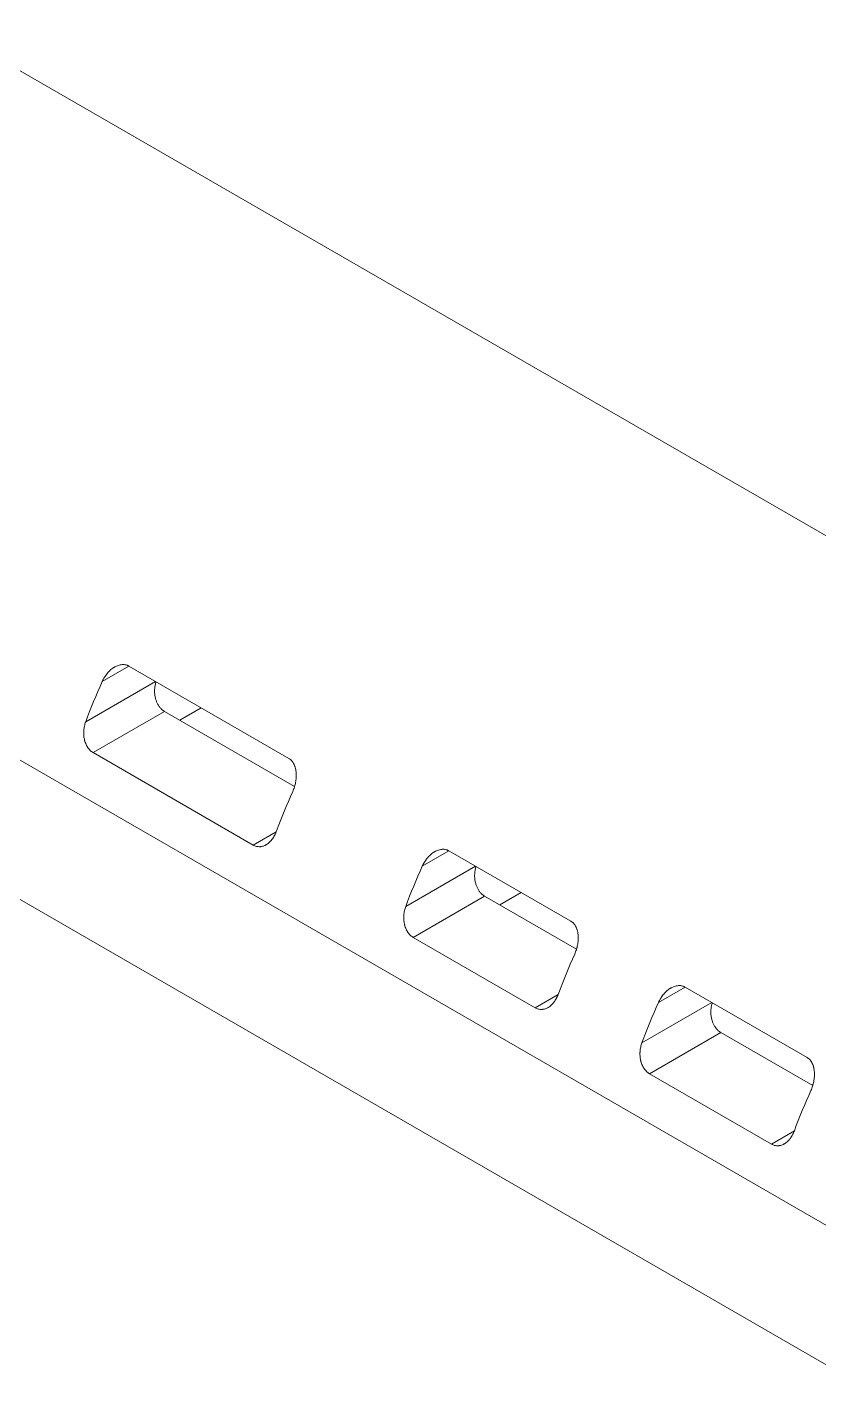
# Paper-space layout 'Presentación1' of a CAD drawing. Header units: millimetres. Extents: x 455 to 9071, y 15 to 4053.
# Drawn here: x 600.2 to 636.9, y 60.6 to 123.8 of the extents above; entities that cross this region are included whole.
import ezdxf

# ---------------------------------------------------------------- set-up
doc = ezdxf.new("R2010")
doc.units = ezdxf.units.MM
doc.layers.get('0').update_dxf_attribs({"color": 1})

psp = doc.layouts.new('Presentación1')

# ---------------------------------------------------------------- linework, layer by layer
at = {"linetype": 'Continuous', "lineweight": 15}
for p, q in [((659.971, 87.03, -2037.069), (596.331, 123.768, -2037.069)), ((637.471, 68.023, -2037.069), (573.831, 104.761, -2037.069)), ((575.52, 97.314, -2037.069), (639.16, 60.576, -2037.069)), ((603.644, 93.404, -2037.069), (604.879, 94.116, -2037.069)), ((612.303, 89.83, -2037.069), (604.879, 94.117, -2037.069)), ((602.877, 91.532, -2037.069), (606.116, 93.402, -2037.069)), ((603.223, 90.099, -2037.069), (606.536, 92.011, -2037.069)), ((606.536, 92.011, -2037.069), (612.568, 88.529, -2037.069)), ((607.244, 91.603, -2037.069), (608.238, 92.177, -2037.069)), ((603.223, 90.099, -2037.069), (610.648, 85.813, -2037.069)), ((610.648, 85.813, -2037.069), (611.716, 86.43, -2037.069)), ((618.493, 84.832, -2037.069), (619.728, 85.544, -2037.069)), ((625.385, 82.279, -2037.069), (619.728, 85.544, -2037.069)), ((617.727, 82.96, -2037.069), (620.966, 84.83, -2037.069)), ((618.073, 81.527, -2037.069), (621.385, 83.439, -2037.069)), ((621.385, 83.439, -2037.069), (625.649, 80.977, -2037.069)), ((622.093, 83.03, -2037.069), (623.088, 83.605, -2037.069)), ((618.073, 81.527, -2037.069), (623.73, 78.261, -2037.069)), ((629.454, 78.504, -2037.069), (630.688, 79.217, -2037.069)), ((636.345, 75.951, -2037.069), (630.688, 79.217, -2037.069)), ((623.73, 78.261, -2037.069), (624.798, 78.878, -2037.069)), ((628.687, 76.633, -2037.069), (631.926, 78.503, -2037.069)), ((629.033, 75.2, -2037.069), (632.345, 77.112, -2037.069)), ((632.345, 77.112, -2037.069), (636.609, 74.65, -2037.069)), ((629.033, 75.2, -2037.069), (634.69, 71.934, -2037.069)), ((634.69, 71.934, -2037.069), (635.758, 72.551, -2037.069))]:
    psp.add_line(p, q, dxfattribs=at)
for centre, radius, start, end in [((632.462, 80.505, -2037.069), 31.573, 155.88585, 159.55692), ((641.344, 75.384, -2037.069), 31.62, 155.8886, 159.55418), ((647.311, 71.932, -2037.069), 31.573, 155.88585, 159.55692), ((654.426, 67.832, -2037.069), 31.62, 155.8886, 159.55418), ((658.271, 65.605, -2037.069), 31.573, 155.88585, 159.55692), ((665.386, 61.505, -2037.069), 31.62, 155.8886, 159.55418)]:
    psp.add_arc(centre, radius, start, end, dxfattribs=at)
for points, knots in [([(604.879, 94.117, -2037.069), (604.872, 94.12, -2037.069), (604.865, 94.124, -2037.069), (604.852, 94.131, -2037.069), (604.845, 94.134, -2037.069), (604.825, 94.144, -2037.069), (604.811, 94.149, -2037.069), (604.769, 94.165, -2037.069), (604.74, 94.173, -2037.069), (604.696, 94.181, -2037.069), (604.681, 94.183, -2037.069), (604.659, 94.185, -2037.069), (604.651, 94.186, -2037.069), (604.636, 94.187, -2037.069), (604.628, 94.187, -2037.069), (604.59, 94.188, -2037.069), (604.56, 94.186, -2037.069), (604.499, 94.179, -2037.069), (604.468, 94.173, -2037.069), (604.407, 94.157, -2037.069), (604.376, 94.147, -2037.069), (604.317, 94.124, -2037.069), (604.287, 94.11, -2037.069), (604.244, 94.088, -2037.069), (604.229, 94.08, -2037.069), (604.208, 94.067, -2037.069), (604.201, 94.063, -2037.069), (604.186, 94.054, -2037.069), (604.179, 94.05, -2037.069), (604.144, 94.027, -2037.069), (604.117, 94.008, -2037.069), (604.063, 93.967, -2037.069), (604.037, 93.945, -2037.069), (603.987, 93.898, -2037.069), (603.962, 93.874, -2037.069), (603.932, 93.842, -2037.069), (603.926, 93.836, -2037.069), (603.914, 93.823, -2037.069), (603.908, 93.816, -2037.069), (603.891, 93.797, -2037.069), (603.88, 93.783, -2037.069), (603.846, 93.742, -2037.069), (603.825, 93.714, -2037.069), (603.784, 93.656, -2037.069), (603.764, 93.627, -2037.069), (603.727, 93.566, -2037.069), (603.709, 93.534, -2037.069), (603.688, 93.494, -2037.069), (603.684, 93.486, -2037.069), (603.675, 93.47, -2037.069), (603.667, 93.454, -2037.069), (603.659, 93.437, -2037.069), (603.654, 93.425, -2037.069), (603.651, 93.418, -2037.069), (603.648, 93.412, -2037.069), (603.646, 93.408, -2037.069), (603.645, 93.406, -2037.069), (603.644, 93.404, -2037.069)], [0, 0, 0, 0, 0.015625, 0.015625, 0.03125, 0.03125, 0.0625, 0.0625, 0.125, 0.125, 0.15625, 0.15625, 0.171875, 0.171875, 0.1875, 0.1875, 0.25, 0.25, 0.3125, 0.3125, 0.375, 0.375, 0.4375, 0.4375, 0.46875, 0.46875, 0.484375, 0.484375, 0.5, 0.5, 0.5625, 0.5625, 0.625, 0.625, 0.6875, 0.6875, 0.703125, 0.703125, 0.71875, 0.71875, 0.75, 0.75, 0.8125, 0.8125, 0.875, 0.875, 0.9375, 0.9375, 0.953125, 0.953125, 0.96875, 0.984375, 0.984375, 0.992188, 0.996094, 0.996094, 1, 1, 1, 1]), ([(606.143, 93.387, -2037.069), (606.138, 93.374, -2037.069), (606.126, 93.337, -2037.069), (606.11, 93.273, -2037.069), (606.094, 93.194, -2037.069), (606.083, 93.115, -2037.069), (606.076, 93.034, -2037.069), (606.074, 92.953, -2037.069), (606.076, 92.872, -2037.069), (606.084, 92.791, -2037.069), (606.096, 92.711, -2037.069), (606.112, 92.634, -2037.069), (606.132, 92.561, -2037.069), (606.156, 92.491, -2037.069), (606.183, 92.424, -2037.069), (606.215, 92.36, -2037.069), (606.248, 92.3, -2037.069), (606.284, 92.246, -2037.069), (606.322, 92.197, -2037.069), (606.361, 92.151, -2037.069), (606.404, 92.109, -2037.069), (606.447, 92.071, -2037.069), (606.491, 92.039, -2037.069), (606.521, 92.02, -2037.069), (606.536, 92.011, -2037.069)], [0, 0, 0, 0, 0.0251097, 0.0753555, 0.1256494, 0.1758781, 0.2259411, 0.2761851, 0.326635, 0.3771398, 0.4275606, 0.47778, 0.5241161, 0.5706479, 0.6172348, 0.6637444, 0.7100618, 0.7520584, 0.7942193, 0.8364314, 0.8785834, 0.9205724, 0.9602863, 1, 1, 1, 1]), ([(602.877, 91.532, -2037.069), (602.866, 91.5, -2037.069), (602.855, 91.468, -2037.069), (602.835, 91.402, -2037.069), (602.827, 91.369, -2037.069), (602.812, 91.302, -2037.069), (602.806, 91.268, -2037.069), (602.795, 91.2, -2037.069), (602.791, 91.166, -2037.069), (602.787, 91.113, -2037.069), (602.786, 91.096, -2037.069), (602.785, 91.061, -2037.069), (602.784, 91.043, -2037.069), (602.784, 90.991, -2037.069), (602.785, 90.957, -2037.069), (602.789, 90.888, -2037.069), (602.793, 90.854, -2037.069), (602.803, 90.785, -2037.069), (602.809, 90.752, -2037.069), (602.818, 90.709, -2037.069), (602.82, 90.701, -2037.069), (602.824, 90.684, -2037.069), (602.826, 90.676, -2037.069), (602.833, 90.651, -2037.069), (602.837, 90.635, -2037.069), (602.852, 90.586, -2037.069), (602.864, 90.555, -2037.069), (602.889, 90.494, -2037.069), (602.902, 90.464, -2037.069), (602.925, 90.42, -2037.069), (602.933, 90.406, -2037.069), (602.945, 90.385, -2037.069), (602.949, 90.378, -2037.069), (602.958, 90.364, -2037.069), (602.962, 90.357, -2037.069), (602.984, 90.324, -2037.069), (603.002, 90.298, -2037.069), (603.041, 90.25, -2037.069), (603.062, 90.227, -2037.069), (603.105, 90.185, -2037.069), (603.127, 90.166, -2037.069), (603.174, 90.13, -2037.069), (603.199, 90.113, -2037.069), (603.223, 90.099, -2037.069)], [0, 0, 0, 0, 0.0625, 0.0625, 0.125, 0.125, 0.1875, 0.1875, 0.25, 0.25, 0.28125, 0.28125, 0.3125, 0.3125, 0.375, 0.375, 0.4375, 0.4375, 0.5, 0.5, 0.515625, 0.515625, 0.53125, 0.53125, 0.5625, 0.5625, 0.625, 0.625, 0.6875, 0.6875, 0.71875, 0.71875, 0.734375, 0.734375, 0.75, 0.75, 0.8125, 0.8125, 0.875, 0.875, 0.9375, 0.9375, 1, 1, 1, 1]), ([(612.483, 88.301, -2037.069), (612.498, 88.334, -2037.069), (612.512, 88.368, -2037.069), (612.538, 88.436, -2037.069), (612.55, 88.471, -2037.069), (612.567, 88.524, -2037.069), (612.572, 88.541, -2037.069), (612.58, 88.568, -2037.069), (612.582, 88.577, -2037.069), (612.587, 88.595, -2037.069), (612.589, 88.604, -2037.069), (612.601, 88.648, -2037.069), (612.609, 88.684, -2037.069), (612.623, 88.756, -2037.069), (612.629, 88.792, -2037.069), (612.639, 88.864, -2037.069), (612.642, 88.9, -2037.069), (612.648, 88.973, -2037.069), (612.649, 89.009, -2037.069), (612.649, 89.054, -2037.069), (612.649, 89.063, -2037.069), (612.649, 89.082, -2037.069), (612.649, 89.091, -2037.069), (612.648, 89.118, -2037.069), (612.647, 89.136, -2037.069), (612.644, 89.189, -2037.069), (612.64, 89.224, -2037.069), (612.63, 89.293, -2037.069), (612.623, 89.328, -2037.069), (612.611, 89.378, -2037.069), (612.607, 89.395, -2037.069), (612.6, 89.42, -2037.069), (612.597, 89.428, -2037.069), (612.592, 89.444, -2037.069), (612.589, 89.452, -2037.069), (612.576, 89.492, -2037.069), (612.563, 89.523, -2037.069), (612.534, 89.582, -2037.069), (612.519, 89.611, -2037.069), (612.497, 89.645, -2037.069), (612.492, 89.651, -2037.069), (612.485, 89.661, -2037.069), (612.483, 89.664, -2037.069), (612.478, 89.671, -2037.069), (612.476, 89.674, -2037.069), (612.464, 89.69, -2037.069), (612.454, 89.702, -2037.069), (612.423, 89.738, -2037.069), (612.401, 89.759, -2037.069), (612.354, 89.798, -2037.069), (612.329, 89.815, -2037.069), (612.303, 89.83, -2037.069)], [0, 0, 0, 0, 0.0625, 0.0625, 0.125, 0.125, 0.15625, 0.15625, 0.171875, 0.171875, 0.1875, 0.1875, 0.25, 0.25, 0.3125, 0.3125, 0.375, 0.375, 0.4375, 0.4375, 0.453125, 0.453125, 0.46875, 0.46875, 0.5, 0.5, 0.5625, 0.5625, 0.625, 0.625, 0.65625, 0.65625, 0.671875, 0.671875, 0.6875, 0.6875, 0.75, 0.75, 0.8125, 0.8125, 0.828125, 0.828125, 0.835938, 0.835938, 0.84375, 0.84375, 0.875, 0.875, 0.9375, 0.9375, 1, 1, 1, 1]), ([(610.648, 85.813, -2037.069), (610.673, 85.799, -2037.069), (610.698, 85.786, -2037.069), (610.749, 85.766, -2037.069), (610.775, 85.757, -2037.069), (610.828, 85.744, -2037.069), (610.855, 85.739, -2037.069), (610.908, 85.734, -2037.069), (610.935, 85.733, -2037.069), (610.975, 85.735, -2037.069), (610.988, 85.736, -2037.069), (611.008, 85.738, -2037.069), (611.015, 85.739, -2037.069), (611.029, 85.741, -2037.069), (611.035, 85.742, -2037.069), (611.069, 85.748, -2037.069), (611.095, 85.755, -2037.069), (611.147, 85.772, -2037.069), (611.172, 85.783, -2037.069), (611.21, 85.801, -2037.069), (611.223, 85.807, -2037.069), (611.241, 85.817, -2037.069), (611.247, 85.821, -2037.069), (611.26, 85.828, -2037.069), (611.266, 85.832, -2037.069), (611.296, 85.851, -2037.069), (611.32, 85.868, -2037.069), (611.366, 85.904, -2037.069), (611.388, 85.923, -2037.069), (611.432, 85.965, -2037.069), (611.453, 85.987, -2037.069), (611.478, 86.016, -2037.069), (611.483, 86.022, -2037.069), (611.493, 86.034, -2037.069), (611.498, 86.04, -2037.069), (611.513, 86.058, -2037.069), (611.523, 86.071, -2037.069), (611.551, 86.109, -2037.069), (611.569, 86.135, -2037.069), (611.603, 86.189, -2037.069), (611.619, 86.218, -2037.069), (611.642, 86.261, -2037.069), (611.649, 86.276, -2037.069), (611.66, 86.298, -2037.069), (611.664, 86.306, -2037.069), (611.671, 86.321, -2037.069), (611.675, 86.329, -2037.069), (611.692, 86.367, -2037.069), (611.704, 86.398, -2037.069), (611.716, 86.43, -2037.069)], [0, 0, 0, 0, 0.0625, 0.0625, 0.125, 0.125, 0.1875, 0.1875, 0.25, 0.25, 0.28125, 0.28125, 0.296875, 0.296875, 0.3125, 0.3125, 0.375, 0.375, 0.4375, 0.4375, 0.46875, 0.46875, 0.484375, 0.484375, 0.5, 0.5, 0.5625, 0.5625, 0.625, 0.625, 0.6875, 0.6875, 0.703125, 0.703125, 0.71875, 0.71875, 0.75, 0.75, 0.8125, 0.8125, 0.875, 0.875, 0.90625, 0.90625, 0.921875, 0.921875, 0.9375, 0.9375, 1, 1, 1, 1]), ([(619.728, 85.544, -2037.069), (619.721, 85.548, -2037.069), (619.715, 85.552, -2037.069), (619.701, 85.559, -2037.069), (619.694, 85.562, -2037.069), (619.674, 85.571, -2037.069), (619.66, 85.577, -2037.069), (619.618, 85.593, -2037.069), (619.59, 85.6, -2037.069), (619.545, 85.608, -2037.069), (619.53, 85.611, -2037.069), (619.508, 85.613, -2037.069), (619.5, 85.613, -2037.069), (619.485, 85.614, -2037.069), (619.477, 85.615, -2037.069), (619.439, 85.616, -2037.069), (619.409, 85.614, -2037.069), (619.348, 85.606, -2037.069), (619.317, 85.601, -2037.069), (619.256, 85.585, -2037.069), (619.226, 85.575, -2037.069), (619.166, 85.551, -2037.069), (619.137, 85.538, -2037.069), (619.093, 85.516, -2037.069), (619.079, 85.508, -2037.069), (619.057, 85.495, -2037.069), (619.05, 85.491, -2037.069), (619.036, 85.482, -2037.069), (619.029, 85.478, -2037.069), (618.993, 85.455, -2037.069), (618.966, 85.436, -2037.069), (618.913, 85.394, -2037.069), (618.887, 85.372, -2037.069), (618.836, 85.326, -2037.069), (618.811, 85.302, -2037.069), (618.781, 85.27, -2037.069), (618.775, 85.264, -2037.069), (618.763, 85.251, -2037.069), (618.758, 85.244, -2037.069), (618.74, 85.224, -2037.069), (618.729, 85.211, -2037.069), (618.696, 85.17, -2037.069), (618.674, 85.142, -2037.069), (618.633, 85.084, -2037.069), (618.614, 85.054, -2037.069), (618.576, 84.993, -2037.069), (618.558, 84.962, -2037.069), (618.537, 84.922, -2037.069), (618.533, 84.914, -2037.069), (618.525, 84.898, -2037.069), (618.517, 84.881, -2037.069), (618.509, 84.865, -2037.069), (618.503, 84.852, -2037.069), (618.5, 84.846, -2037.069), (618.497, 84.84, -2037.069), (618.495, 84.836, -2037.069), (618.494, 84.834, -2037.069), (618.493, 84.832, -2037.069)], [0, 0, 0, 0, 0.015625, 0.015625, 0.03125, 0.03125, 0.0625, 0.0625, 0.125, 0.125, 0.15625, 0.15625, 0.171875, 0.171875, 0.1875, 0.1875, 0.25, 0.25, 0.3125, 0.3125, 0.375, 0.375, 0.4375, 0.4375, 0.46875, 0.46875, 0.484375, 0.484375, 0.5, 0.5, 0.5625, 0.5625, 0.625, 0.625, 0.6875, 0.6875, 0.703125, 0.703125, 0.71875, 0.71875, 0.75, 0.75, 0.8125, 0.8125, 0.875, 0.875, 0.9375, 0.9375, 0.953125, 0.953125, 0.96875, 0.984375, 0.984375, 0.992188, 0.996094, 0.996094, 1, 1, 1, 1]), ([(620.992, 84.814, -2037.069), (620.988, 84.802, -2037.069), (620.975, 84.765, -2037.069), (620.959, 84.7, -2037.069), (620.944, 84.622, -2037.069), (620.932, 84.542, -2037.069), (620.925, 84.462, -2037.069), (620.923, 84.381, -2037.069), (620.926, 84.3, -2037.069), (620.933, 84.219, -2037.069), (620.945, 84.138, -2037.069), (620.961, 84.062, -2037.069), (620.981, 83.988, -2037.069), (621.005, 83.919, -2037.069), (621.033, 83.852, -2037.069), (621.064, 83.787, -2037.069), (621.098, 83.728, -2037.069), (621.133, 83.674, -2037.069), (621.171, 83.625, -2037.069), (621.211, 83.579, -2037.069), (621.253, 83.536, -2037.069), (621.296, 83.499, -2037.069), (621.34, 83.466, -2037.069), (621.37, 83.448, -2037.069), (621.385, 83.439, -2037.069)], [0, 0, 0, 0, 0.02511, 0.075355, 0.125649, 0.175878, 0.225941, 0.276185, 0.326635, 0.37714, 0.427561, 0.47778, 0.524116, 0.570648, 0.617235, 0.663744, 0.710062, 0.752058, 0.794219, 0.836431, 0.878583, 0.920572, 0.960286, 1, 1, 1, 1]), ([(617.727, 82.96, -2037.069), (617.715, 82.928, -2037.069), (617.704, 82.896, -2037.069), (617.685, 82.83, -2037.069), (617.676, 82.797, -2037.069), (617.661, 82.73, -2037.069), (617.655, 82.696, -2037.069), (617.645, 82.628, -2037.069), (617.641, 82.593, -2037.069), (617.637, 82.541, -2037.069), (617.635, 82.523, -2037.069), (617.634, 82.488, -2037.069), (617.634, 82.471, -2037.069), (617.633, 82.419, -2037.069), (617.634, 82.384, -2037.069), (617.639, 82.316, -2037.069), (617.642, 82.281, -2037.069), (617.652, 82.213, -2037.069), (617.658, 82.179, -2037.069), (617.667, 82.137, -2037.069), (617.669, 82.129, -2037.069), (617.673, 82.112, -2037.069), (617.675, 82.104, -2037.069), (617.682, 82.079, -2037.069), (617.687, 82.062, -2037.069), (617.702, 82.014, -2037.069), (617.713, 81.983, -2037.069), (617.738, 81.921, -2037.069), (617.752, 81.891, -2037.069), (617.774, 81.848, -2037.069), (617.782, 81.834, -2037.069), (617.794, 81.813, -2037.069), (617.798, 81.806, -2037.069), (617.807, 81.792, -2037.069), (617.811, 81.785, -2037.069), (617.833, 81.751, -2037.069), (617.852, 81.726, -2037.069), (617.891, 81.678, -2037.069), (617.911, 81.655, -2037.069), (617.954, 81.613, -2037.069), (617.977, 81.593, -2037.069), (618.024, 81.557, -2037.069), (618.048, 81.541, -2037.069), (618.073, 81.527, -2037.069)], [0, 0, 0, 0, 0.0625, 0.0625, 0.125, 0.125, 0.1875, 0.1875, 0.25, 0.25, 0.28125, 0.28125, 0.3125, 0.3125, 0.375, 0.375, 0.4375, 0.4375, 0.5, 0.5, 0.515625, 0.515625, 0.53125, 0.53125, 0.5625, 0.5625, 0.625, 0.625, 0.6875, 0.6875, 0.71875, 0.71875, 0.734375, 0.734375, 0.75, 0.75, 0.8125, 0.8125, 0.875, 0.875, 0.9375, 0.9375, 1, 1, 1, 1]), ([(625.565, 80.75, -2037.069), (625.579, 80.783, -2037.069), (625.593, 80.816, -2037.069), (625.619, 80.885, -2037.069), (625.631, 80.919, -2037.069), (625.648, 80.972, -2037.069), (625.653, 80.99, -2037.069), (625.661, 81.016, -2037.069), (625.664, 81.025, -2037.069), (625.668, 81.043, -2037.069), (625.671, 81.052, -2037.069), (625.682, 81.097, -2037.069), (625.69, 81.133, -2037.069), (625.704, 81.204, -2037.069), (625.71, 81.24, -2037.069), (625.72, 81.312, -2037.069), (625.724, 81.348, -2037.069), (625.729, 81.421, -2037.069), (625.731, 81.457, -2037.069), (625.731, 81.503, -2037.069), (625.731, 81.512, -2037.069), (625.731, 81.53, -2037.069), (625.73, 81.539, -2037.069), (625.73, 81.566, -2037.069), (625.729, 81.584, -2037.069), (625.725, 81.637, -2037.069), (625.722, 81.672, -2037.069), (625.711, 81.742, -2037.069), (625.705, 81.776, -2037.069), (625.693, 81.826, -2037.069), (625.688, 81.843, -2037.069), (625.681, 81.868, -2037.069), (625.679, 81.876, -2037.069), (625.674, 81.892, -2037.069), (625.671, 81.9, -2037.069), (625.657, 81.94, -2037.069), (625.644, 81.971, -2037.069), (625.616, 82.031, -2037.069), (625.6, 82.059, -2037.069), (625.578, 82.093, -2037.069), (625.574, 82.1, -2037.069), (625.567, 82.109, -2037.069), (625.564, 82.113, -2037.069), (625.56, 82.119, -2037.069), (625.557, 82.122, -2037.069), (625.545, 82.138, -2037.069), (625.535, 82.151, -2037.069), (625.505, 82.186, -2037.069), (625.483, 82.207, -2037.069), (625.436, 82.246, -2037.069), (625.411, 82.263, -2037.069), (625.385, 82.279, -2037.069)], [0, 0, 0, 0, 0.0625, 0.0625, 0.125, 0.125, 0.15625, 0.15625, 0.171875, 0.171875, 0.1875, 0.1875, 0.25, 0.25, 0.3125, 0.3125, 0.375, 0.375, 0.4375, 0.4375, 0.453125, 0.453125, 0.46875, 0.46875, 0.5, 0.5, 0.5625, 0.5625, 0.625, 0.625, 0.65625, 0.65625, 0.671875, 0.671875, 0.6875, 0.6875, 0.75, 0.75, 0.8125, 0.8125, 0.828125, 0.828125, 0.835937, 0.835937, 0.84375, 0.84375, 0.875, 0.875, 0.9375, 0.9375, 1, 1, 1, 1]), ([(630.688, 79.217, -2037.069), (630.681, 79.221, -2037.069), (630.675, 79.224, -2037.069), (630.661, 79.231, -2037.069), (630.655, 79.235, -2037.069), (630.634, 79.244, -2037.069), (630.62, 79.25, -2037.069), (630.578, 79.265, -2037.069), (630.55, 79.273, -2037.069), (630.506, 79.281, -2037.069), (630.491, 79.283, -2037.069), (630.468, 79.286, -2037.069), (630.46, 79.286, -2037.069), (630.445, 79.287, -2037.069), (630.438, 79.288, -2037.069), (630.4, 79.288, -2037.069), (630.369, 79.287, -2037.069), (630.308, 79.279, -2037.069), (630.277, 79.273, -2037.069), (630.216, 79.257, -2037.069), (630.186, 79.248, -2037.069), (630.126, 79.224, -2037.069), (630.097, 79.211, -2037.069), (630.053, 79.188, -2037.069), (630.039, 79.18, -2037.069), (630.017, 79.168, -2037.069), (630.01, 79.164, -2037.069), (629.996, 79.155, -2037.069), (629.989, 79.151, -2037.069), (629.954, 79.128, -2037.069), (629.926, 79.108, -2037.069), (629.873, 79.067, -2037.069), (629.847, 79.045, -2037.069), (629.796, 78.999, -2037.069), (629.771, 78.975, -2037.069), (629.741, 78.943, -2037.069), (629.735, 78.936, -2037.069), (629.724, 78.923, -2037.069), (629.718, 78.917, -2037.069), (629.7, 78.897, -2037.069), (629.689, 78.884, -2037.069), (629.656, 78.843, -2037.069), (629.634, 78.815, -2037.069), (629.593, 78.757, -2037.069), (629.574, 78.727, -2037.069), (629.536, 78.666, -2037.069), (629.518, 78.635, -2037.069), (629.497, 78.595, -2037.069), (629.493, 78.587, -2037.069), (629.485, 78.57, -2037.069), (629.477, 78.554, -2037.069), (629.469, 78.538, -2037.069), (629.463, 78.525, -2037.069), (629.46, 78.519, -2037.069), (629.457, 78.513, -2037.069), (629.455, 78.509, -2037.069), (629.455, 78.506, -2037.069), (629.454, 78.504, -2037.069)], [0, 0, 0, 0, 0.015625, 0.015625, 0.03125, 0.03125, 0.0625, 0.0625, 0.125, 0.125, 0.15625, 0.15625, 0.171875, 0.171875, 0.1875, 0.1875, 0.25, 0.25, 0.3125, 0.3125, 0.375, 0.375, 0.4375, 0.4375, 0.46875, 0.46875, 0.484375, 0.484375, 0.5, 0.5, 0.5625, 0.5625, 0.625, 0.625, 0.6875, 0.6875, 0.703125, 0.703125, 0.71875, 0.71875, 0.75, 0.75, 0.8125, 0.8125, 0.875, 0.875, 0.9375, 0.9375, 0.953125, 0.953125, 0.96875, 0.984375, 0.984375, 0.992188, 0.996094, 0.996094, 1, 1, 1, 1]), ([(623.73, 78.261, -2037.069), (623.754, 78.247, -2037.069), (623.779, 78.235, -2037.069), (623.83, 78.214, -2037.069), (623.856, 78.205, -2037.069), (623.91, 78.192, -2037.069), (623.936, 78.187, -2037.069), (623.99, 78.182, -2037.069), (624.016, 78.181, -2037.069), (624.056, 78.183, -2037.069), (624.07, 78.184, -2037.069), (624.09, 78.186, -2037.069), (624.097, 78.187, -2037.069), (624.11, 78.189, -2037.069), (624.117, 78.19, -2037.069), (624.15, 78.197, -2037.069), (624.176, 78.203, -2037.069), (624.228, 78.221, -2037.069), (624.254, 78.231, -2037.069), (624.292, 78.249, -2037.069), (624.304, 78.255, -2037.069), (624.323, 78.265, -2037.069), (624.329, 78.269, -2037.069), (624.341, 78.276, -2037.069), (624.347, 78.28, -2037.069), (624.378, 78.299, -2037.069), (624.401, 78.316, -2037.069), (624.447, 78.352, -2037.069), (624.47, 78.371, -2037.069), (624.513, 78.413, -2037.069), (624.534, 78.435, -2037.069), (624.56, 78.464, -2037.069), (624.565, 78.47, -2037.069), (624.575, 78.482, -2037.069), (624.58, 78.488, -2037.069), (624.594, 78.506, -2037.069), (624.604, 78.519, -2037.069), (624.632, 78.557, -2037.069), (624.65, 78.583, -2037.069), (624.684, 78.638, -2037.069), (624.7, 78.666, -2037.069), (624.723, 78.709, -2037.069), (624.731, 78.724, -2037.069), (624.742, 78.746, -2037.069), (624.745, 78.754, -2037.069), (624.753, 78.769, -2037.069), (624.756, 78.777, -2037.069), (624.773, 78.815, -2037.069), (624.786, 78.846, -2037.069), (624.798, 78.878, -2037.069)], [0, 0, 0, 0, 0.0625, 0.0625, 0.125, 0.125, 0.1875, 0.1875, 0.25, 0.25, 0.28125, 0.28125, 0.296875, 0.296875, 0.3125, 0.3125, 0.375, 0.375, 0.4375, 0.4375, 0.46875, 0.46875, 0.484375, 0.484375, 0.5, 0.5, 0.5625, 0.5625, 0.625, 0.625, 0.6875, 0.6875, 0.703125, 0.703125, 0.71875, 0.71875, 0.75, 0.75, 0.8125, 0.8125, 0.875, 0.875, 0.90625, 0.90625, 0.921875, 0.921875, 0.9375, 0.9375, 1, 1, 1, 1]), ([(631.952, 78.487, -2037.069), (631.948, 78.475, -2037.069), (631.936, 78.438, -2037.069), (631.92, 78.373, -2037.069), (631.904, 78.295, -2037.069), (631.892, 78.215, -2037.069), (631.885, 78.135, -2037.069), (631.883, 78.054, -2037.069), (631.886, 77.973, -2037.069), (631.893, 77.891, -2037.069), (631.905, 77.811, -2037.069), (631.921, 77.734, -2037.069), (631.941, 77.661, -2037.069), (631.965, 77.592, -2037.069), (631.993, 77.525, -2037.069), (632.024, 77.46, -2037.069), (632.058, 77.401, -2037.069), (632.094, 77.347, -2037.069), (632.131, 77.297, -2037.069), (632.171, 77.252, -2037.069), (632.213, 77.209, -2037.069), (632.256, 77.172, -2037.069), (632.3, 77.139, -2037.069), (632.33, 77.121, -2037.069), (632.345, 77.112, -2037.069)], [0, 0, 0, 0, 0.02511, 0.075355, 0.125649, 0.175878, 0.225941, 0.276185, 0.326635, 0.37714, 0.427561, 0.47778, 0.524116, 0.570648, 0.617235, 0.663744, 0.710062, 0.752058, 0.794219, 0.836431, 0.878583, 0.920572, 0.960286, 1, 1, 1, 1]), ([(628.687, 76.633, -2037.069), (628.675, 76.601, -2037.069), (628.664, 76.568, -2037.069), (628.645, 76.503, -2037.069), (628.636, 76.47, -2037.069), (628.621, 76.403, -2037.069), (628.615, 76.369, -2037.069), (628.605, 76.301, -2037.069), (628.601, 76.266, -2037.069), (628.597, 76.214, -2037.069), (628.596, 76.196, -2037.069), (628.594, 76.161, -2037.069), (628.594, 76.144, -2037.069), (628.593, 76.092, -2037.069), (628.594, 76.057, -2037.069), (628.599, 75.989, -2037.069), (628.602, 75.954, -2037.069), (628.612, 75.886, -2037.069), (628.618, 75.852, -2037.069), (628.627, 75.81, -2037.069), (628.629, 75.801, -2037.069), (628.633, 75.785, -2037.069), (628.636, 75.776, -2037.069), (628.642, 75.752, -2037.069), (628.647, 75.735, -2037.069), (628.662, 75.687, -2037.069), (628.673, 75.655, -2037.069), (628.698, 75.594, -2037.069), (628.712, 75.564, -2037.069), (628.734, 75.521, -2037.069), (628.742, 75.506, -2037.069), (628.754, 75.485, -2037.069), (628.759, 75.478, -2037.069), (628.767, 75.465, -2037.069), (628.771, 75.458, -2037.069), (628.793, 75.424, -2037.069), (628.812, 75.399, -2037.069), (628.851, 75.351, -2037.069), (628.871, 75.328, -2037.069), (628.914, 75.286, -2037.069), (628.937, 75.266, -2037.069), (628.984, 75.23, -2037.069), (629.008, 75.214, -2037.069), (629.033, 75.2, -2037.069)], [0, 0, 0, 0, 0.0625, 0.0625, 0.125, 0.125, 0.1875, 0.1875, 0.25, 0.25, 0.28125, 0.28125, 0.3125, 0.3125, 0.375, 0.375, 0.4375, 0.4375, 0.5, 0.5, 0.515625, 0.515625, 0.53125, 0.53125, 0.5625, 0.5625, 0.625, 0.625, 0.6875, 0.6875, 0.71875, 0.71875, 0.734375, 0.734375, 0.75, 0.75, 0.8125, 0.8125, 0.875, 0.875, 0.9375, 0.9375, 1, 1, 1, 1]), ([(636.525, 74.422, -2037.069), (636.54, 74.455, -2037.069), (636.553, 74.489, -2037.069), (636.579, 74.557, -2037.069), (636.591, 74.592, -2037.069), (636.608, 74.645, -2037.069), (636.614, 74.662, -2037.069), (636.621, 74.689, -2037.069), (636.624, 74.698, -2037.069), (636.629, 74.716, -2037.069), (636.631, 74.725, -2037.069), (636.642, 74.77, -2037.069), (636.65, 74.805, -2037.069), (636.665, 74.877, -2037.069), (636.67, 74.913, -2037.069), (636.68, 74.985, -2037.069), (636.684, 75.021, -2037.069), (636.689, 75.094, -2037.069), (636.691, 75.13, -2037.069), (636.691, 75.175, -2037.069), (636.691, 75.185, -2037.069), (636.691, 75.203, -2037.069), (636.691, 75.212, -2037.069), (636.69, 75.239, -2037.069), (636.689, 75.257, -2037.069), (636.685, 75.31, -2037.069), (636.682, 75.345, -2037.069), (636.672, 75.414, -2037.069), (636.665, 75.449, -2037.069), (636.653, 75.499, -2037.069), (636.649, 75.516, -2037.069), (636.641, 75.541, -2037.069), (636.639, 75.549, -2037.069), (636.634, 75.565, -2037.069), (636.631, 75.573, -2037.069), (636.617, 75.613, -2037.069), (636.605, 75.644, -2037.069), (636.576, 75.703, -2037.069), (636.56, 75.732, -2037.069), (636.538, 75.766, -2037.069), (636.534, 75.772, -2037.069), (636.527, 75.782, -2037.069), (636.525, 75.786, -2037.069), (636.52, 75.792, -2037.069), (636.518, 75.795, -2037.069), (636.506, 75.811, -2037.069), (636.496, 75.823, -2037.069), (636.465, 75.859, -2037.069), (636.443, 75.88, -2037.069), (636.396, 75.919, -2037.069), (636.371, 75.936, -2037.069), (636.345, 75.951, -2037.069)], [0, 0, 0, 0, 0.0625, 0.0625, 0.125, 0.125, 0.15625, 0.15625, 0.171875, 0.171875, 0.1875, 0.1875, 0.25, 0.25, 0.3125, 0.3125, 0.375, 0.375, 0.4375, 0.4375, 0.453125, 0.453125, 0.46875, 0.46875, 0.5, 0.5, 0.5625, 0.5625, 0.625, 0.625, 0.65625, 0.65625, 0.671875, 0.671875, 0.6875, 0.6875, 0.75, 0.75, 0.8125, 0.8125, 0.828125, 0.828125, 0.835937, 0.835937, 0.84375, 0.84375, 0.875, 0.875, 0.9375, 0.9375, 1, 1, 1, 1]), ([(634.69, 71.934, -2037.069), (634.714, 71.92, -2037.069), (634.739, 71.908, -2037.069), (634.79, 71.887, -2037.069), (634.817, 71.878, -2037.069), (634.87, 71.865, -2037.069), (634.896, 71.86, -2037.069), (634.95, 71.855, -2037.069), (634.976, 71.854, -2037.069), (635.017, 71.856, -2037.069), (635.03, 71.857, -2037.069), (635.05, 71.859, -2037.069), (635.057, 71.86, -2037.069), (635.07, 71.862, -2037.069), (635.077, 71.863, -2037.069), (635.11, 71.869, -2037.069), (635.137, 71.876, -2037.069), (635.188, 71.893, -2037.069), (635.214, 71.904, -2037.069), (635.252, 71.922, -2037.069), (635.264, 71.928, -2037.069), (635.283, 71.938, -2037.069), (635.289, 71.942, -2037.069), (635.301, 71.949, -2037.069), (635.307, 71.953, -2037.069), (635.338, 71.972, -2037.069), (635.362, 71.989, -2037.069), (635.408, 72.025, -2037.069), (635.43, 72.044, -2037.069), (635.473, 72.086, -2037.069), (635.494, 72.108, -2037.069), (635.52, 72.137, -2037.069), (635.525, 72.143, -2037.069), (635.535, 72.155, -2037.069), (635.54, 72.161, -2037.069), (635.555, 72.179, -2037.069), (635.564, 72.192, -2037.069), (635.592, 72.23, -2037.069), (635.61, 72.256, -2037.069), (635.644, 72.311, -2037.069), (635.66, 72.339, -2037.069), (635.684, 72.382, -2037.069), (635.691, 72.397, -2037.069), (635.702, 72.419, -2037.069), (635.706, 72.427, -2037.069), (635.713, 72.442, -2037.069), (635.716, 72.45, -2037.069), (635.733, 72.488, -2037.069), (635.746, 72.519, -2037.069), (635.758, 72.551, -2037.069)], [0, 0, 0, 0, 0.0625, 0.0625, 0.125, 0.125, 0.1875, 0.1875, 0.25, 0.25, 0.28125, 0.28125, 0.296875, 0.296875, 0.3125, 0.3125, 0.375, 0.375, 0.4375, 0.4375, 0.46875, 0.46875, 0.484375, 0.484375, 0.5, 0.5, 0.5625, 0.5625, 0.625, 0.625, 0.6875, 0.6875, 0.703125, 0.703125, 0.71875, 0.71875, 0.75, 0.75, 0.8125, 0.8125, 0.875, 0.875, 0.90625, 0.90625, 0.921875, 0.921875, 0.9375, 0.9375, 1, 1, 1, 1])]:
    psp.add_open_spline(points, degree=3, knots=knots, dxfattribs=at)

doc.saveas('drawing.dxf')
